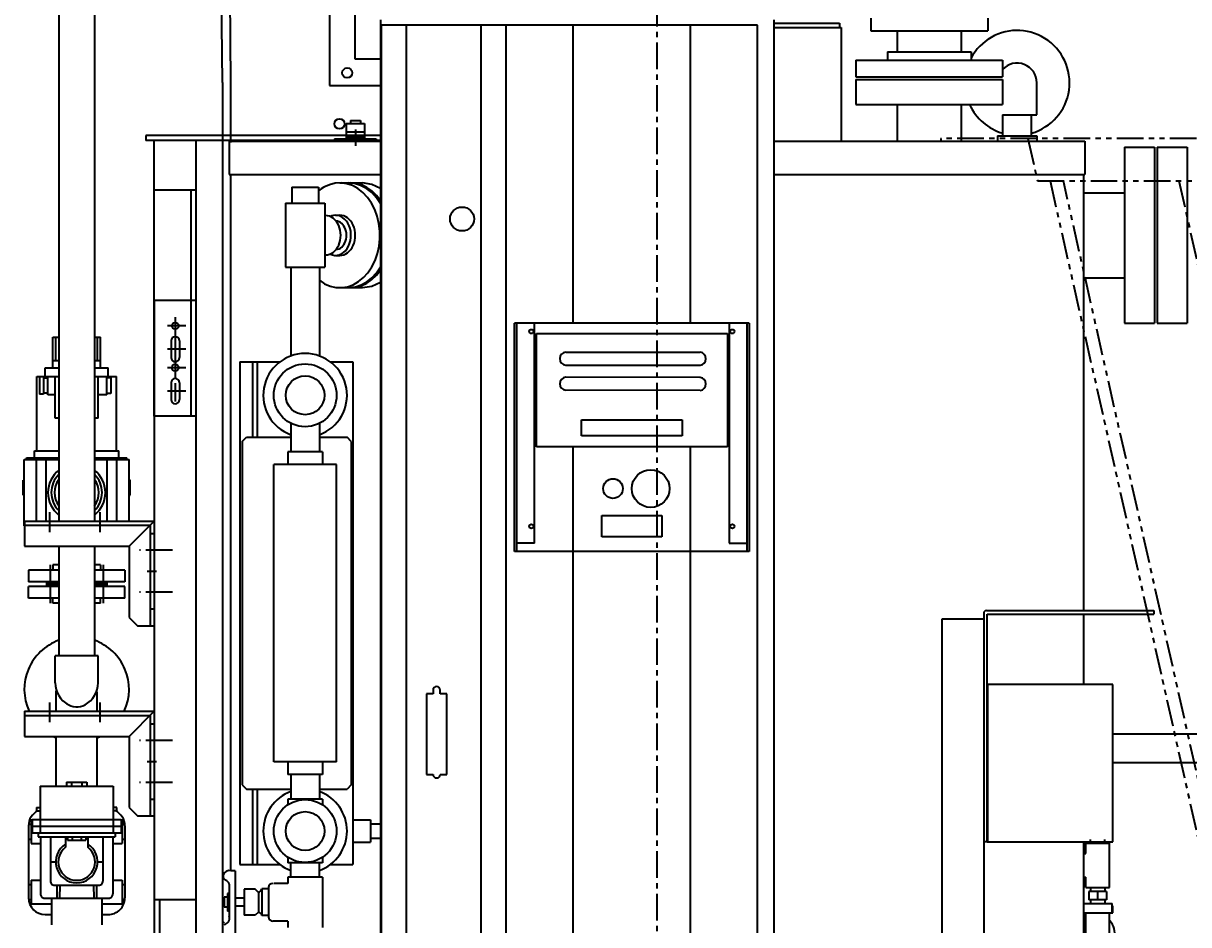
# Model space of a CAD drawing. Extents: x -1519 to 4918, y -4522 to 2416.
# Drawn here: x -756 to 635, y -3642 to -2566 of the extents above; entities that cross this region are included whole.
import ezdxf
from ezdxf.enums import TextEntityAlignment as Align

# ---------------------------------------------------------------- set-up
doc = ezdxf.new("R2010")
doc.units = 0
for name, pattern in [('CENTER', [50.8, 31.75, -6.35, 6.35, -6.35]), ('DASHED', [19.05, 12.7, -6.35]), ('PHANTOM', [63.5, 31.75, -6.35, 6.35, -6.35, 6.35, -6.35])]:
    doc.linetypes.add(name, pattern=pattern)
doc.layers.get('0').update_dxf_attribs({"linetype": 'CONTINUOUS'})
doc.layers.get('DEFPOINTS').update_dxf_attribs({"linetype": 'CONTINUOUS'})
doc.layers.add('LY_1', color=7, linetype='CONTINUOUS')
doc.styles.add('MX_NOTE_STANDARD', font='txt.shx', dxfattribs={"bigfont": 'extfont.shx'})
doc.dimstyles.new('MXDIMSTYLE', dxfattribs={"dimscale": 50, "dimtxt": 4, "dimasz": 2.5, "dimexe": 1.8, "dimexo": 1, "dimgap": 1, "dimtad": 1, "dimblk1": 'OPEN30', "dimblk2": 'OPEN30', "dimsah": 1, "dimcen": 2.5, "dimazin": 3, "dimtfac": 1, "dimtmove": 0, "dimatfit": 3})

# ---------------------------------------------------------------- blocks, each defined once
blk = doc.blocks.new('_OPEN30')
at = {"color": 0, "linetype": 'BYBLOCK'}
for p, q in [((-1, 0.267949), (0, 0)), ((0, 0), (-1, -0.267949)), ((0, 0), (-1, 0))]:
    blk.add_line(p, q, dxfattribs=at)
blk = doc.blocks.new('*D1')
at = {"color": 110, "linetype": 'CONTINUOUS'}
for p, q in [((442.500521, -1992.094249), (1851.428651, -1992.094249)), ((1799.999992, -4387.094152), (1799.999992, -1992.094249)), ((590.000259, -4387.094152), (1851.428651, -4387.094152))]:
    blk.add_line(p, q, dxfattribs=at)
at = {"layer": 'DEFPOINTS', "color": 0, "linetype": 'CONTINUOUS'}
for p in [(392.500521, -1992.094249), (1799.999992, -1992.094249), (540.000259, -4387.094152)]:
    blk.add_point(p, dxfattribs=at)
at = {"color": 110, "linetype": 'CONTINUOUS', "xscale": 138.5, "yscale": 138.5, "zscale": 138.5}
for p, rotation in [((1799.999992, -1992.094249), 90), ((1799.999992, -4387.094152), 270)]:
    blk.add_blockref('_OPEN30', p, dxfattribs=dict(at, rotation=rotation))
at = {"color": 110, "linetype": 'CONTINUOUS', "style": 'MX_NOTE_STANDARD'}
blk.add_text('2395', height=200, rotation=90, dxfattribs=at).set_placement((1649.999992, -3556.261063), align=Align.MIDDLE_LEFT)

msp = doc.modelspace()

# ---------------------------------------------------------------- linework, layer by layer
at = {"layer": 'LY_1', "color": 110, "linetype": 'CENTER'}
msp.add_line((0, -2182.584099), (0, -4521.638742), dxfattribs=at)
at = {"layer": 'LY_1', "color": 3, "linetype": 'CONTINUOUS'}
for p, q in [((-518.500275, -2636.758929), (-521.000048, -2410.09468)), ((-511.000346, -2410.094629), (-509.00031, -2636.75904)), ((-390.721347, -2470.267204), (-390.721347, -2640.267116)), ((-714.04174, -2490.094277), (-714.04174, -3160.094149)), ((-671.341758, -2490.094277), (-671.341758, -3160.094149)), ((-360.72126, -2502.067392), (-360.72126, -2608.467363)), ((140.000158, -2571.09423), (219.999912, -2571.09423)), ((140.000261, -2566.094578), (217.700194, -2566.094578)), ((217.700194, -2566.094578), (217.700194, -2571.09423)), ((219.999912, -2571.09423), (219.999912, -2706.694292)), ((255.099922, -2560.094387), (255.099922, -2575.094648)), ((394.900075, -2560.094387), (394.900075, -2575.094648)), ((255.099922, -2575.094648), (394.900075, -2575.094648)), ((286.849974, -2575.094648), (286.849974, -2600.094648)), ((363.150023, -2575.094648), (363.150023, -2600.094648)), ((274.999999, -2600.094648), (274.999999, -2610.094386)), ((274.999999, -2600.094648), (374.999998, -2600.094648)), ((374.999998, -2600.094648), (374.999998, -2610.094386)), ((-360.72126, -2608.467363), (-330.000086, -2608.467363)), ((237.499999, -2610.094386), (412.499998, -2610.094386)), ((237.499999, -2610.094386), (237.499999, -2630.094735)), ((412.499998, -2610.094386), (412.499998, -2630.094735)), ((-518.50019, -2636.758902), (-518.50019, -2708.461259)), ((-509.000068, -2636.758902), (-509.000068, -2708.461259)), ((-390.721347, -2640.267116), (-330.000086, -2640.267116)), ((237.499999, -2630.094735), (412.499998, -2630.094735)), ((-365.999929, -2682.094508), (-353.999981, -2682.094508)), ((-365.999929, -2682.094508), (-365.999929, -2685.494602)), ((-353.999981, -2682.094508), (-353.999981, -2685.494602)), ((-371.000016, -2685.494602), (-349.00033, -2685.494602)), ((-371.000016, -2685.494602), (-371.000016, -2703.794686)), ((-371.000016, -2695.494341), (-349.00033, -2695.494341)), ((-349.00033, -2685.494602), (-349.00033, -2703.794686)), ((-518.50019, -2705.819309), (-518.50019, -3742.810008)), ((-384.999737, -2703.794686), (-334.999737, -2703.794686)), ((-384.999737, -2703.794686), (-384.999737, -2706.694292)), ((-384.999737, -2706.094403), (-334.999737, -2706.094403)), ((-371.000016, -2701.494532), (-349.00033, -2701.494532)), ((-334.999737, -2703.794686), (-334.999737, -2706.694292)), ((597.00012, -2714.094368), (597.00012, -2924.094542)), ((633.000398, -2714.094368), (633.000398, -2924.094542)), ((-436.000277, -2761.694379), (-436.000277, -2780.894295)), ((-436.000277, -2761.694379), (-403.999981, -2761.694379)), ((-403.999981, -2761.694379), (-403.999981, -2780.894295)), ((-378.511264, -2756.594455), (-351.605223, -2756.594455)), ((-443.499754, -2780.894295), (-443.499754, -2857.294179)), ((-443.499754, -2780.894295), (-396.500068, -2780.894295)), ((-396.500068, -2780.894295), (-396.500068, -2857.294179)), ((-396.500068, -2795.594612), (-395.445468, -2795.594612)), ((-383.653476, -2795.09456), (-378.511264, -2795.09456)), ((-396.500068, -2842.594734), (-395.445468, -2842.594734)), ((-383.653476, -2843.09435), (-378.511264, -2843.09435)), ((-443.499754, -2857.294179), (-396.500068, -2857.294179)), ((-436.999946, -2857.294179), (-436.999946, -2963.0729)), ((-402.999876, -2857.294179), (-402.999876, -2963.0729)), ((-378.511264, -2881.594455), (-351.605223, -2881.594455)), ((-721.191749, -2977.394274), (-721.191749, -2940.694277)), ((-721.191749, -2940.694277), (-714.04174, -2940.694277)), ((-717.373481, -2968.394274), (-717.373481, -2940.694277)), ((-671.341758, -2940.694277), (-664.191749, -2940.694277)), ((-668.010047, -2968.394274), (-668.010047, -2940.694277)), ((-664.191749, -2977.394274), (-664.191749, -2940.694277)), ((-721.191749, -2968.394274), (-714.04174, -2968.394274)), ((-671.341758, -2968.394274), (-664.191749, -2968.394274)), ((-477.150179, -2970.094123), (-477.150179, -3060.094231)), ((-477.150179, -2970.094123), (-449.999998, -2970.094123)), ((-389.999824, -2970.094123), (-362.849643, -2970.094123)), ((-362.849643, -2970.094123), (-362.849643, -3570.094121)), ((-740.191749, -2987.494295), (-714.04174, -2987.494295)), ((-740.191749, -3076.494295), (-740.191749, -2987.694292)), ((-732.191749, -2988.094302), (-737.191749, -2988.094302)), ((-737.191749, -2988.094302), (-737.191749, -3008.894289)), ((-732.191749, -2988.094302), (-732.191749, -3008.894289)), ((-727.191749, -2989.494295), (-732.191749, -2989.494295)), ((-730.191749, -2987.494295), (-730.191749, -2977.394274)), ((-730.191749, -2977.394274), (-714.04174, -2977.394274)), ((-727.191749, -3009.494295), (-727.191749, -2987.494295)), ((-718.191749, -3037.494295), (-718.191749, -2987.494295)), ((-671.341758, -2977.394274), (-655.191749, -2977.394274)), ((-671.341758, -2987.494295), (-645.191749, -2987.494295)), ((-667.191749, -3037.494295), (-667.191749, -2987.494295)), ((-651.791785, -2989.094302), (-656.791785, -2989.094302)), ((-656.791724, -3009.494295), (-656.791724, -2987.494295)), ((-655.191749, -2987.494295), (-655.191749, -2977.394274)), ((-651.791785, -2989.094302), (-651.791785, -3007.894289)), ((-645.191749, -3076.494295), (-645.191749, -2987.694292)), ((-732.191749, -3008.894289), (-737.191749, -3008.894289)), ((-727.191749, -3007.494295), (-732.191749, -3007.494295)), ((-718.191749, -3009.494295), (-727.191749, -3009.494295)), ((-656.791724, -3009.494295), (-667.191749, -3009.494295)), ((-651.791785, -3007.894289), (-656.791785, -3007.894289)), ((-714.04174, -3037.494295), (-718.191749, -3037.494295)), ((-667.191749, -3037.494295), (-671.341758, -3037.494295)), ((-755.391761, -3165.694277), (-755.391761, -3086.694277)), ((-755.391761, -3086.694277), (-714.04174, -3086.694277)), ((-752.491736, -3084.694277), (-714.04174, -3084.694277)), ((-752.491736, -3086.694277), (-752.491736, -3084.694277)), ((-743.041755, -3076.494295), (-714.04174, -3076.494295)), ((-743.041755, -3085.194277), (-743.041755, -3076.494295)), ((-740.505836, -3160.094149), (-740.505836, -3086.694277)), ((-729.191749, -3160.094149), (-729.191749, -3086.694277)), ((-671.341758, -3076.494295), (-642.341773, -3076.494295)), ((-671.341758, -3084.694277), (-632.891761, -3084.694277)), ((-671.341758, -3086.694277), (-629.991736, -3086.694277)), ((-656.191749, -3160.094149), (-656.191749, -3086.694277)), ((-644.877662, -3160.094149), (-644.877662, -3086.694277)), ((-642.341773, -3084.694277), (-642.341773, -3076.494295)), ((-632.891761, -3086.694277), (-632.891761, -3084.694277)), ((-629.991736, -3160.094149), (-629.991736, -3086.694277)), ((-756.391761, -3111.194277), (-755.391761, -3111.194277)), ((-756.391761, -3129.194277), (-756.391761, -3111.194277)), ((-629.991736, -3111.194277), (-628.991736, -3111.194277)), ((-628.991736, -3129.194277), (-628.991736, -3111.105318)), ((-756.391761, -3129.194277), (-755.391761, -3129.194277)), ((-629.991736, -3129.194277), (-628.991736, -3129.194277)), ((-755.391761, -3165.694277), (-755.122018, -3165.694277)), ((-714.04174, -3190.094149), (-714.04174, -3321.194277)), ((-671.341758, -3190.094149), (-671.341758, -3321.194277)), ((-724.511542, -3212.594277), (-724.511542, -3258.094277)), ((-721.191749, -3212.594277), (-721.191749, -3218.594277)), ((-714.04174, -3212.594277), (-721.191749, -3212.594277)), ((-714.04174, -3212.594277), (-718.191749, -3212.594277)), ((-664.191749, -3212.594277), (-671.341758, -3212.594277)), ((-667.191749, -3212.594277), (-671.341758, -3212.594277)), ((-664.191749, -3212.594277), (-664.191749, -3218.594277)), ((-660.871955, -3212.594277), (-660.871955, -3258.094277)), ((-750.191749, -3218.594277), (-750.191749, -3232.594277)), ((-714.04174, -3218.594277), (-750.191749, -3218.594277)), ((-635.191749, -3218.594277), (-671.341758, -3218.594277)), ((-635.191749, -3218.594277), (-635.191749, -3232.594277)), ((-714.04174, -3232.594277), (-750.191749, -3232.594277)), ((-750.191749, -3252.094277), (-750.191749, -3238.094277)), ((-714.04174, -3238.094277), (-750.191749, -3238.094277)), ((-728.691749, -3232.594277), (-728.691749, -3238.094277)), ((-714.04174, -3234.594277), (-728.691749, -3234.594277)), ((-714.04174, -3236.094277), (-728.691749, -3236.094277)), ((-635.191749, -3232.594277), (-671.341758, -3232.594277)), ((-656.691749, -3234.594277), (-671.341758, -3234.594277)), ((-656.691749, -3236.094277), (-671.341758, -3236.094277)), ((-635.191749, -3238.094277), (-671.341758, -3238.094277)), ((-656.691749, -3232.594277), (-656.691749, -3238.094277)), ((-635.191749, -3252.094277), (-635.191749, -3238.094277)), ((-714.04174, -3252.094277), (-750.191749, -3252.094277)), ((-721.191749, -3258.094277), (-721.191749, -3252.094277)), ((-635.191749, -3252.094277), (-671.341758, -3252.094277)), ((-664.191749, -3258.094277), (-664.191749, -3252.094277)), ((-714.04174, -3258.094277), (-721.191749, -3258.094277)), ((-664.191749, -3258.094277), (-671.341758, -3258.094277)), ((-718.191749, -3353.112663), (-718.191749, -3321.194277)), ((-667.191749, -3321.194277), (-718.191749, -3321.194277)), ((-667.191749, -3353.112663), (-667.191749, -3321.194277)), ((-716.991736, -3387.094149), (-716.991736, -3362.978584)), ((-668.391761, -3387.094149), (-668.391761, -3364.104031)), ((-716.991736, -3476.394216), (-716.991736, -3417.094149)), ((-668.391761, -3476.394216), (-668.391761, -3417.094149)), ((-736.191718, -3476.394277), (-736.191718, -3516.394277)), ((-736.191688, -3476.394216), (-649.191703, -3476.394216)), ((-704.691723, -3471.894216), (-680.691723, -3471.894216)), ((-704.691718, -3471.894277), (-704.691718, -3476.394277)), ((-698.691718, -3471.894277), (-698.691718, -3476.394277)), ((-686.691718, -3471.894277), (-686.691718, -3476.394277)), ((-680.691718, -3471.894277), (-680.691718, -3476.394277)), ((-649.191718, -3476.394277), (-649.191718, -3516.394292)), ((-477.150179, -3480.094231), (-477.150179, -3570.094121)), ((-740.491736, -3501.894277), (-740.491736, -3505.894277)), ((-740.491706, -3501.894216), (-736.191718, -3501.894216)), ((-644.891746, -3501.894216), (-649.191733, -3501.894216)), ((-644.89173, -3505.894277), (-644.89173, -3501.894277)), ((-747.191718, -3516.894277), (-747.191718, -3544.894277)), ((-747.191688, -3516.894277), (-745.691688, -3516.894277)), ((-745.691718, -3516.394216), (-639.691733, -3516.394216)), ((-745.691718, -3516.394262), (-745.691718, -3532.394262)), ((-740.491706, -3505.894216), (-736.191718, -3505.894216)), ((-736.191718, -3516.394277), (-736.191718, -3532.394277)), ((-644.891746, -3505.894216), (-649.191733, -3505.894216)), ((-649.191718, -3516.394292), (-649.191718, -3532.394292)), ((-639.691718, -3516.394308), (-639.691718, -3532.394308)), ((-639.691703, -3516.894277), (-638.191733, -3516.894277)), ((-638.191749, -3516.894292), (-638.191749, -3544.894292)), ((-362.849643, -3516.594191), (-341.850497, -3516.594191)), ((-341.850497, -3516.594191), (-341.850497, -3543.5944)), ((-750.191718, -3523.894277), (-750.191718, -3609.894277)), ((-750.191688, -3521.894277), (-747.191688, -3521.894277)), ((-745.691733, -3532.394216), (-639.691733, -3532.394216)), ((-745.691718, -3524.394216), (-639.691733, -3524.394216)), ((-738.691718, -3532.394277), (-738.691718, -3536.894277)), ((-646.691718, -3532.394292), (-646.691718, -3536.894292)), ((-638.191733, -3521.894277), (-635.191733, -3521.894277)), ((-635.191749, -3523.894292), (-635.191749, -3609.894292)), ((-341.850497, -3521.444742), (-330.000086, -3521.444742)), ((-750.191703, -3539.894277), (-747.191703, -3539.894277)), ((-747.191703, -3544.894277), (-735.941703, -3544.894277)), ((-738.691733, -3536.894216), (-646.691733, -3536.894216)), ((-735.941718, -3536.894277), (-735.941718, -3605.144262)), ((-724.091712, -3536.894277), (-724.091712, -3589.894277)), ((-705.991736, -3536.894277), (-705.991736, -3549.369711)), ((-703.441733, -3540.894216), (-681.941733, -3540.894216)), ((-703.441718, -3536.894277), (-703.441718, -3540.894277)), ((-698.066718, -3536.894277), (-698.066718, -3540.894277)), ((-687.316718, -3536.894277), (-687.316718, -3540.894277)), ((-681.941718, -3536.894277), (-681.941718, -3540.894277)), ((-679.39173, -3536.894277), (-679.39173, -3549.369711)), ((-661.291724, -3536.894292), (-661.291724, -3589.894292)), ((-649.441718, -3536.894292), (-649.441718, -3605.144292)), ((-649.441703, -3544.894277), (-638.191733, -3544.894277)), ((-638.191733, -3539.894277), (-635.191733, -3539.894277)), ((-362.849643, -3543.5944), (-341.850497, -3543.5944)), ((-341.850497, -3538.744285), (-330.000086, -3538.744285)), ((511.999946, -3544.594068), (540.000259, -3544.594068)), ((511.999946, -3557.094068), (511.999946, -3544.594068)), ((517.350113, -3544.594068), (517.350113, -3540.09447)), ((534.650092, -3544.594068), (534.650092, -3540.09447)), ((540.000259, -3597.594382), (540.000259, -3544.594068)), ((509.000068, -3557.094068), (511.999946, -3557.094068)), ((-724.091727, -3566.894231), (-717.691733, -3566.894231)), ((-667.691749, -3566.894231), (-661.291755, -3566.894231)), ((-477.150179, -3570.094121), (-449.999998, -3570.094121)), ((-389.999824, -3570.094121), (-362.849643, -3570.094121)), ((-747.191718, -3588.894277), (-747.191718, -3616.894277)), ((-747.191703, -3588.894277), (-735.941703, -3588.894277)), ((-649.441718, -3588.894277), (-638.191749, -3588.894277)), ((-638.191749, -3588.894292), (-638.191749, -3616.894292)), ((509.000068, -3585.094382), (511.999946, -3585.094382)), ((511.999946, -3597.594382), (511.999946, -3585.094382)), ((-750.191703, -3593.894277), (-747.191703, -3593.894277)), ((-719.091727, -3594.894231), (-666.291755, -3594.894231)), ((-716.402006, -3594.894247), (-716.191669, -3610.144261)), ((-712.92189, -3594.894215), (-713.191811, -3610.144207)), ((-672.461523, -3594.894269), (-672.191619, -3610.144261)), ((-668.981319, -3594.894304), (-669.191672, -3610.144318)), ((-638.191749, -3593.894277), (-635.191749, -3593.894277)), ((511.999946, -3597.594382), (540.000259, -3597.594382)), ((536.500329, -3602.094417), (515.499876, -3602.094417)), ((515.499876, -3602.094417), (515.499876, -3612.094155)), ((517.350113, -3597.594382), (517.350113, -3602.094417)), ((525.999666, -3602.094417), (525.999666, -3612.094155)), ((534.650092, -3597.594382), (534.650092, -3602.094417)), ((536.500329, -3602.094417), (536.500329, -3612.094155)), ((-750.191703, -3611.894277), (-747.191703, -3611.894277)), ((-730.941733, -3610.144216), (-654.441749, -3610.144216)), ((-722.691718, -3610.144216), (-722.691718, -3641.894273)), ((-662.691779, -3610.144231), (-662.691779, -3641.894282)), ((-638.191749, -3611.894277), (-635.191749, -3611.894277)), ((509.000068, -3616.59419), (543.300081, -3616.59419)), ((536.500329, -3612.094155), (515.499876, -3612.094155)), ((517.350113, -3612.094155), (517.350113, -3616.59419)), ((534.650092, -3612.094155), (534.650092, -3616.59419)), ((543.300081, -3627.838174), (543.300081, -3616.59419)), ((-747.191703, -3616.894277), (-722.691703, -3616.894277)), ((-730.191718, -3629.894277), (-722.691703, -3629.894277)), ((-662.691779, -3616.894277), (-638.191749, -3616.894277)), ((-662.691779, -3629.894277), (-655.191749, -3629.894277)), ((509.000068, -3627.838174), (544.2749, -3627.838174)), ((511.849973, -3675.350991), (511.849973, -3627.838174)), ((540.150231, -3675.350991), (540.150231, -3627.838174)), ((543.300081, -3619.569218), (544.2749, -3619.569218)), ((544.2749, -3627.838174), (544.2749, -3619.569218))]:
    msp.add_line(p, q, dxfattribs=at)
at = {"layer": 'LY_1', "color": 151, "linetype": 'CONTINUOUS'}
for p, q in [((-330.000086, -2562.094149), (-330.000086, -4262.094149)), ((139.999914, -4237.094149), (139.999914, -2562.094149)), ((-503.335569, -3577.517739), (-508.727589, -3577.517739)), ((-503.336005, -3577.517739), (-503.336005, -3652.670327)), ((-399.250138, -3585.094382), (-440.75012, -3585.094382)), ((-510.586546, -3593.723881), (-510.586546, -3633.579838)), ((-479.585482, -3599.594155), (-492.836214, -3599.594155)), ((-492.836214, -3599.595463), (-492.836214, -3630.595219)), ((-475.83006, -3603.340047), (-479.580217, -3599.589896)), ((-471.657451, -3599.343911), (-471.657451, -3630.794455)), ((-463.657486, -3599.294647), (-471.639141, -3599.294647)), ((-463.658358, -3597.595254), (-463.658358, -3632.594992)), ((-440.75012, -3592.594731), (-457.499911, -3592.594731)), ((-516.586302, -3609.095585), (-516.586302, -3621.095097)), ((-512.585883, -3609.094277), (-516.585866, -3609.094277)), ((-512.586319, -3604.595114), (-512.586319, -3625.595568)), ((-510.58611, -3604.594243), (-512.585883, -3604.594243)), ((-492.836214, -3610.34419), (-503.335569, -3610.34419)), ((-475.836164, -3603.345037), (-475.836451, -3626.845315)), ((-512.585883, -3621.094661), (-516.585866, -3621.094661)), ((-510.58611, -3625.593824), (-512.585883, -3625.593824)), ((-492.836214, -3619.844312), (-503.335569, -3619.844312)), ((-479.585482, -3630.593911), (-492.836214, -3630.593911)), ((-475.833739, -3626.844096), (-479.582349, -3630.592712)), ((-463.657486, -3630.794455), (-471.668786, -3630.794455)), ((-440.75012, -3637.594644), (-458.657399, -3637.594644))]:
    msp.add_line(p, q, dxfattribs=at)
at = {"layer": 'LY_1', "color": 251, "linetype": 'CONTINUOUS'}
for p, q in [((-329.000494, -4251.494149), (-329.000494, -2568.494149)), ((119.999506, -2568.494149), (-329.000494, -2568.494149)), ((-299.000494, -4251.494149), (-299.000494, -2568.494149)), ((-210.000494, -4251.494149), (-210.000494, -2568.494149)), ((-180.000494, -4258.494149), (-180.000494, -2568.494149)), ((-100.000494, -2923.894149), (-100.000494, -2568.494149)), ((39.999506, -2923.894149), (39.999506, -2568.494149)), ((119.999506, -4262.094149), (119.999506, -2568.494149)), ((109.999506, -2923.894149), (-170.000494, -2923.894149)), ((-170.000494, -3196.494149), (-170.000494, -2923.894149)), ((-167.317213, -3196.494149), (-167.317213, -2923.894149)), ((-146.000494, -3186.494149), (-146.000494, -2923.894149)), ((85.999506, -2923.894149), (85.999506, -3186.494149)), ((107.316224, -2923.894149), (107.316224, -3196.494149)), ((109.999506, -2923.894149), (109.999506, -3196.494149)), ((-100.000494, -4258.494149), (-100.000494, -3071.394154)), ((39.999506, -4258.494149), (39.999506, -3071.394154)), ((109.999506, -3196.494149), (-170.000494, -3196.494149)), ((-146.000494, -3186.494149), (-167.317213, -3186.494149)), ((85.999506, -3186.494149), (107.316224, -3186.494149)), ((-267.300494, -3361.994149), (-267.300494, -3366.494149)), ((-258.700494, -3366.494149), (-258.700494, -3361.994149)), ((-267.300494, -3366.494149), (-275.000494, -3366.494149)), ((-275.000494, -3366.494149), (-275.000494, -3462.494149)), ((-251.000494, -3366.494149), (-258.700494, -3366.494149)), ((-251.000494, -3462.494149), (-251.000494, -3366.494149)), ((-275.000494, -3462.494149), (-267.300494, -3462.494149)), ((-258.700494, -3462.494149), (-251.000494, -3462.494149))]:
    msp.add_line(p, q, dxfattribs=at)
at = {"layer": 'LY_1', "color": 130, "linetype": 'CONTINUOUS'}
for p, q in [((237.499999, -2633.094613), (412.499998, -2633.094613)), ((237.499999, -2633.094613), (237.499999, -2663.0947)), ((412.499998, -2633.094613), (412.499998, -2663.0947)), ((237.499999, -2663.0947), (412.499998, -2663.0947)), ((286.849974, -2663.0947), (286.849974, -2706.694292)), ((363.150023, -2663.0947), (363.150023, -2706.694292)), ((558.000399, -2714.094368), (558.000399, -2924.094542)), ((558.000399, -2714.094368), (594.000242, -2714.094368)), ((594.000242, -2714.094368), (594.000242, -2924.094542)), ((597.00012, -2714.094368), (633.000398, -2714.094368)), ((509.000068, -2768.294459), (558.000399, -2768.294459)), ((509.000068, -2869.894451), (558.000399, -2869.894451)), ((558.000399, -2924.094542), (594.000242, -2924.094542)), ((597.00012, -2924.094542), (633.000398, -2924.094542))]:
    msp.add_line(p, q, dxfattribs=at)
at = {"layer": 'LY_1', "color": 254, "linetype": 'CONTINUOUS'}
for p, q in [((453.499928, -2675.29432), (453.499928, -2637.094595)), ((412.499998, -2675.29432), (453.499928, -2675.29432)), ((413.000051, -2700.29432), (413.000051, -2675.29432)), ((447.00012, -2700.29432), (447.00012, -2675.29432)), ((-510.600497, -2706.694292), (-330.000086, -2706.694292)), ((-510.600497, -2706.694292), (-510.600497, -2746.694553)), ((140.000158, -2706.694292), (510.600497, -2706.694292)), ((406.499806, -2700.29432), (406.499806, -2706.694292)), ((406.499806, -2700.29432), (453.499928, -2700.29432)), ((453.499928, -2700.29432), (453.499928, -2706.694292)), ((510.600497, -2706.694292), (510.600497, -2746.694553)), ((-510.600497, -2746.694553), (-330.000086, -2746.694553)), ((-509.000068, -2746.694553), (-509.000068, -3577.438394)), ((140.000158, -2746.694553), (510.600497, -2746.694553)), ((509.000068, -2746.694553), (509.000068, -3267.094167)), ((-436.999946, -3043.519416), (-436.999946, -3077.594471)), ((-402.999876, -3043.519416), (-402.999876, -3077.594471)), ((-440.75012, -3077.594471), (-440.75012, -3092.594733)), ((-399.250138, -3077.594471), (-440.75012, -3077.594471)), ((-399.250138, -3077.594471), (-399.250138, -3092.594733)), ((-457.499911, -3447.594383), (-457.499911, -3092.594733)), ((-382.499911, -3092.594733), (-457.499911, -3092.594733)), ((-382.499911, -3447.594383), (-382.499911, -3092.594733)), ((509.000068, -3271.094167), (509.000068, -3355.09422)), ((676.999918, -3414.494146), (544.000191, -3414.494146)), ((-382.499911, -3447.594383), (-457.499911, -3447.594383)), ((-440.75012, -3447.594383), (-440.75012, -3462.594644)), ((-399.250138, -3447.594383), (-399.250138, -3462.594644)), ((544.000191, -3448.494215), (676.999918, -3448.494215)), ((-399.250138, -3462.594644), (-440.75012, -3462.594644)), ((-436.999946, -3462.594644), (-436.999946, -3492.094243)), ((-402.999876, -3462.594644), (-402.999876, -3492.094243)), ((-440.75012, -3492.094243), (-440.75012, -3498.858246)), ((-399.250138, -3492.094243), (-440.75012, -3492.094243)), ((-399.250138, -3492.094243), (-399.250138, -3498.858246)), ((509.000068, -3543.093618), (509.000068, -3801.598287)), ((-440.75012, -3561.330344), (-440.75012, -3568.094347)), ((-399.250138, -3568.094347), (-440.75012, -3568.094347)), ((-436.999946, -3585.094382), (-436.999946, -3568.094347)), ((-402.999876, -3585.094382), (-402.999876, -3568.094347)), ((-399.250138, -3561.329908), (-399.250138, -3568.094347)), ((-440.75012, -3585.094382), (-440.75012, -3592.594731)), ((-436.999946, -3585.094382), (-436.999946, -3577.115779)), ((-402.999876, -3585.094382), (-402.999876, -3577.115779)), ((-399.250138, -3585.094382), (-399.250138, -3645.09412)), ((-440.75012, -3637.594644), (-440.75012, -3645.09412))]:
    msp.add_line(p, q, dxfattribs=at)
at = {"layer": 'LY_1', "color": 82, "linetype": 'CENTER'}
msp.add_line((-360.000155, -2692.644095), (-360.000155, -2712.32667), dxfattribs=at)
at = {"layer": 'LY_1', "color": 72, "linetype": 'CONTINUOUS'}
for p, q in [((-330.000155, -2700.094149), (-610.000155, -2700.094149)), ((-610.000155, -2700.094149), (-610.000155, -2706.094149)), ((-330.000155, -2706.094149), (-610.000155, -2706.094149)), ((-600.000155, -3035.094149), (-600.000155, -2706.094149)), ((-550.000155, -3035.094149), (-550.000155, -2706.094149)), ((-330.000155, -2700.094149), (-330.000155, -2706.094149)), ((-550.000155, -2765.094149), (-600.000155, -2765.094149)), ((-556.000155, -3035.094149), (-556.000155, -2765.094149)), ((-580.000155, -2945.094149), (-580.000155, -2965.094149)), ((-570.000155, -2945.094149), (-570.000155, -2965.094149)), ((-580.000155, -2995.094149), (-580.000155, -3015.094149)), ((-570.000155, -2995.094149), (-570.000155, -3015.094149)), ((-550.000155, -3035.094149), (-600.000155, -3035.094149))]:
    msp.add_line(p, q, dxfattribs=at)
at = {"layer": 'LY_1', "color": 170, "linetype": 'PHANTOM'}
for p, q in [((644.104962, -2703.494029), (338.887533, -2703.494029)), ((338.887533, -2703.494029), (338.887533, -2706.694029)), ((442.735642, -2703.494029), (454.24914, -2754.162099)), ((454.24914, -2754.162099), (654.569501, -2754.162099)), ((469.310491, -2754.162099), (836.612445, -4387.080651)), ((852.510023, -4387.080651), (485.208069, -2754.162099)), ((622.987078, -2754.162099), (990.289031, -4387.080651))]:
    msp.add_line(p, q, dxfattribs=at)
at = {"layer": 'LY_1', "color": 106, "linetype": 'CONTINUOUS'}
for p, q in [((-600.000155, -2897.094149), (-600.000155, -4262.094149)), ((-550.000155, -2897.094149), (-600.000155, -2897.094149)), ((-550.000155, -4262.094149), (-550.000155, -2897.094149)), ((-550.000155, -3612.094149), (-600.000155, -3612.094149)), ((-594.000155, -3612.094149), (-594.000155, -4262.094149))]:
    msp.add_line(p, q, dxfattribs=at)
at = {"layer": 'LY_1', "color": 116, "linetype": 'CENTER'}
for p, q in [((-575.000155, -2916.836092), (-575.000155, -2989.595684)), ((-562.248804, -2927.094149), (-584.446646, -2927.094149)), ((-575.000155, -2944.836092), (-575.000155, -3017.595684)), ((-562.248804, -2955.094149), (-584.446646, -2955.094149)), ((-562.248804, -2977.094149), (-584.446646, -2977.094149)), ((-562.248804, -3005.094149), (-584.446646, -3005.094149)), ((-578.203249, -3195.094149), (-617.727129, -3195.094149)), ((-578.203249, -3245.094149), (-617.727129, -3245.094149)), ((-578.203249, -3422.094149), (-617.727129, -3422.094149)), ((-578.203249, -3472.094149), (-617.727129, -3472.094149))]:
    msp.add_line(p, q, dxfattribs=at)
at = {"layer": 'LY_1', "color": 40, "linetype": 'CONTINUOUS'}
for p, q in [((-144.000494, -2936.394146), (83.999506, -2936.394146)), ((-144.000494, -3071.394154), (-144.000494, -2936.394146)), ((83.999506, -2936.394146), (83.999506, -3071.394154)), ((-108.986316, -2958.594146), (51.447116, -2958.730395)), ((-108.986316, -2974.059975), (51.447116, -2974.196224)), ((51.447116, -2988.73083), (-108.986316, -2988.594581)), ((51.447116, -3004.195802), (-108.986316, -3004.060409)), ((-89.975368, -3039.419273), (29.97438, -3039.419273)), ((-89.975368, -3058.36902), (-89.975368, -3039.419273)), ((29.97438, -3039.419273), (29.97438, -3058.36902)), ((29.97438, -3058.36902), (-89.975368, -3058.36902)), ((83.999506, -3071.394154), (-144.000494, -3071.394154)), ((-66.000494, -3153.394154), (5.999506, -3153.394154)), ((-66.000494, -3178.994152), (-66.000494, -3153.394154)), ((5.999506, -3153.394154), (5.999506, -3178.994152)), ((5.999506, -3178.994152), (-66.000494, -3178.994152))]:
    msp.add_line(p, q, dxfattribs=at)
at = {"layer": 'LY_1', "color": 5, "linetype": 'CONTINUOUS'}
for p, q in [((-497.949911, -2970.094231), (-477.150181, -2970.094231)), ((-497.949911, -2970.094231), (-497.949911, -3570.094231)), ((-482.949911, -2970.094231), (-482.949911, -3060.094231)), ((-494.949911, -3065.094231), (-489.949911, -3060.094231)), ((-489.949911, -3060.094231), (-436.999946, -3060.094231)), ((-402.999876, -3060.094231), (-369.949911, -3060.094231)), ((-364.949911, -3065.094231), (-369.949911, -3060.094231)), ((-494.949911, -3065.094231), (-494.949911, -3475.094231)), ((-364.949911, -3065.094231), (-364.949911, -3475.094231)), ((-494.949911, -3475.094231), (-489.949911, -3480.094231)), ((-364.949911, -3475.094231), (-369.949911, -3480.094231)), ((-489.949911, -3480.094231), (-436.999946, -3480.094231)), ((-482.949911, -3480.094231), (-482.949911, -3570.094231)), ((-402.999876, -3480.094231), (-369.949911, -3480.094231)), ((-497.949911, -3570.094231), (-477.150181, -3570.094231))]:
    msp.add_line(p, q, dxfattribs=at)
at = {"layer": 'LY_1', "color": 22, "linetype": 'CENTER'}
for p, q in [((-725.122018, -3149.691478), (-725.122018, -3173.220334)), ((-665.122018, -3149.691478), (-665.122018, -3173.220334)), ((-608.406115, -3220.094149), (-597.515362, -3220.094149)), ((-725.122018, -3376.691478), (-725.122018, -3400.220334)), ((-665.122018, -3376.691478), (-665.122018, -3400.220334)), ((-608.406115, -3447.094149), (-597.515362, -3447.094149))]:
    msp.add_line(p, q, dxfattribs=at)
at = {"layer": 'LY_1', "color": 12, "linetype": 'CONTINUOUS'}
for p, q in [((-755.122018, -3160.094149), (-755.122018, -3190.094149)), ((-755.122018, -3160.094149), (-600.122018, -3160.094149)), ((-755.122018, -3165.094149), (-605.122018, -3165.094149)), ((-630.122018, -3190.094149), (-600.122018, -3160.094149)), ((-605.122018, -3165.094149), (-605.122018, -3285.094149)), ((-600.122018, -3160.094149), (-600.122018, -3285.094149)), ((-755.122018, -3190.094149), (-630.122018, -3190.094149)), ((-630.122018, -3190.094149), (-630.122018, -3275.094149)), ((-630.122018, -3275.094149), (-620.122018, -3285.094149)), ((-620.122018, -3285.094149), (-600.122018, -3285.094149)), ((-755.122018, -3387.094149), (-755.122018, -3417.094149)), ((-755.122018, -3387.094149), (-600.122018, -3387.094149)), ((-755.122018, -3392.094149), (-605.122018, -3392.094149)), ((-630.122018, -3417.094149), (-600.122018, -3387.094149)), ((-605.122018, -3392.094149), (-605.122018, -3512.094149)), ((-600.122018, -3387.094149), (-600.122018, -3512.094149)), ((-755.122018, -3417.094149), (-630.122018, -3417.094149)), ((-630.122018, -3417.094149), (-630.122018, -3502.094149)), ((-630.122018, -3502.094149), (-620.122018, -3512.094149)), ((-620.122018, -3512.094149), (-600.122018, -3512.094149))]:
    msp.add_line(p, q, dxfattribs=at)
at = {"layer": 'LY_1', "color": 22, "linetype": 'DASHED'}
for p, q in [((-605.122018, -3175.094149), (-600.122018, -3175.094149)), ((-605.122018, -3265.094149), (-600.122018, -3265.094149)), ((-605.122018, -3402.094149), (-600.122018, -3402.094149)), ((-605.122018, -3492.094149), (-600.122018, -3492.094149))]:
    msp.add_line(p, q, dxfattribs=at)
at = {"layer": 'LY_1', "color": 10, "linetype": 'CONTINUOUS'}
for p, q in [((393.200285, -3267.09417), (593.200285, -3267.09417)), ((593.200191, -3267.094167), (593.200191, -3271.094167)), ((593.200285, -3267.09417), (593.200285, -3271.09417)), ((340.000285, -3277.09417), (340.000285, -3952.09417)), ((390.000285, -3277.09417), (340.000285, -3277.09417)), ((390.000285, -3270.29417), (390.000285, -4002.09417)), ((394.000285, -3271.09417), (593.200285, -3271.09417)), ((394.000285, -3532.29417), (394.000285, -3271.09417)), ((394.000285, -3543.093621), (394.000285, -3313.093621)), ((544.000285, -3355.094223), (394.000285, -3355.094223)), ((394.800285, -3543.093621), (394.800285, -3355.094223)), ((544.000285, -3543.093621), (544.000285, -3355.094223)), ((394.000285, -3543.09417), (390.000285, -3543.09417)), ((394.000285, -3543.093621), (544.000285, -3543.093621))]:
    msp.add_line(p, q, dxfattribs=at)
at = {"layer": 'LY_1', "color": 3, "linetype": 'CONTINUOUS'}
for points in [[(-402.985906, -2872.772761), (-396.741259, -2876.857884), (-390.10898, -2879.714759), (-383.230095, -2881.282639), (-376.250871, -2881.528186), (-369.31971, -2880.446178), (-362.583993, -2878.059623), (-356.186945, -2874.419267), (-350.264588, -2869.602516), (-344.942852, -2863.711791), (-340.334895, -2856.872349), (-336.538698, -2849.22962), (-333.634981, -2840.946114), (-331.685488, -2832.197968), (-330.73167, -2823.171196), (-330.79381, -2814.057738), (-331.870586, -2805.051378), (-333.939103, -2796.343622), (-336.955376, -2788.119627), (-340.855269, -2780.554262), (-345.555857, -2773.808394), (-350.95719, -2768.025462), (-356.944417, -2763.328431), (-363.390228, -2759.817177), (-370.157565, -2757.56636), (-377.102529, -2756.623841), (-384.077449, -2757.00966), (-390.934012, -2758.715615), (-397.526425, -2761.70543), (-400.835582, -2763.769644), (-404.01362, -2766.158803)], [(-329.999966, -2781.463723), (-334.878047, -2774.249636), (-340.546622, -2768.098542), (-346.871325, -2763.156247), (-353.702234, -2759.539901), (-360.877432, -2757.335227), (-368.22684, -2756.594483), (-368.22684, -2756.594483)], [(-330.020691, -2777.540648), (-334.832124, -2771.417182), (-340.251769, -2766.231745), (-346.172997, -2762.086357), (-352.47931, -2759.062578), (-359.046634, -2757.219899), (-365.745761, -2756.594573)], [(-395.445479, -2842.594889), (-393.095741, -2842.393845), (-390.786207, -2841.79415), (-388.556395, -2840.806064), (-386.444457, -2839.446494), (-384.486528, -2837.738702), (-382.71611, -2835.711909), (-381.163495, -2833.400795), (-379.855248, -2830.844903), (-378.813754, -2828.087965), (-378.056834, -2825.177152), (-377.597438, -2822.162271), (-377.443426, -2819.094906), (-377.597435, -2816.027541), (-378.056828, -2813.012658), (-378.813746, -2810.101845), (-379.855237, -2807.344905), (-381.163481, -2804.789011), (-382.716094, -2802.477894), (-384.48651, -2800.451098), (-386.444437, -2798.743303), (-388.556374, -2797.38373), (-390.786186, -2796.39564), (-393.095719, -2795.795941), (-395.445456, -2795.594893), (-395.445456, -2795.594893)], [(-390.135748, -2841.537202), (-387.469001, -2842.562467), (-384.715105, -2843.0517), (-381.936959, -2842.993727), (-379.198021, -2842.389871), (-376.560849, -2841.253926), (-374.08568, -2839.611836), (-371.829049, -2837.50111), (-369.842499, -2834.969958), (-368.171405, -2832.076195), (-366.853937, -2828.885915), (-365.920186, -2825.47199), (-365.391481, -2821.912395), (-365.279897, -2818.288435), (-365.587984, -2814.682887), (-366.308704, -2811.178102), (-367.425595, -2807.854135), (-368.913147, -2804.786907), (-370.737382, -2802.046478), (-372.856633, -2799.695441), (-375.222495, -2797.787496), (-377.780928, -2796.366223), (-380.473496, -2795.464085), (-383.238698, -2795.101687), (-386.013374, -2795.287307), (-388.10893, -2795.799039), (-390.144537, -2796.624222)], [(-378.511269, -2843.094349), (-376.111526, -2842.894912), (-373.752844, -2842.288243), (-371.475579, -2841.284722), (-369.318697, -2839.901518), (-367.319103, -2838.162301), (-365.511009, -2836.096827), (-363.925353, -2833.740438), (-362.589266, -2831.133452), (-361.525609, -2828.320475), (-360.752582, -2825.349639), (-360.28341, -2822.271775), (-360.126122, -2819.139546), (-360.283408, -2816.006545), (-360.752579, -2812.92638), (-361.525605, -2809.951752), (-362.589261, -2807.133558), (-363.925347, -2804.520018), (-365.511001, -2802.155851), (-367.319094, -2800.081509), (-369.318688, -2798.332483), (-371.475569, -2796.9387), (-373.752834, -2795.924008), (-376.111516, -2795.305769), (-378.511258, -2795.094561), (-378.511258, -2795.094561)], [(-382.998257, -2836.072922), (-381.212417, -2835.793127), (-379.473142, -2835.194786), (-377.813613, -2834.289312), (-376.265485, -2833.093979), (-374.858292, -2831.631589), (-373.618877, -2829.930038), (-372.570884, -2828.021786), (-371.734304, -2825.943235), (-371.125096, -2823.734036), (-370.754881, -2821.436331), (-370.630723, -2819.093952), (-370.754988, -2816.751583), (-371.125306, -2814.453907), (-371.734614, -2812.244754), (-372.571289, -2810.166268), (-373.619368, -2808.258097), (-374.85886, -2806.556642), (-376.26612, -2805.094361), (-377.814301, -2803.899147), (-379.473872, -2802.993802), (-381.213174, -2802.395595), (-382.999027, -2802.115938)], [(-366.988244, -2881.57351), (-359.859034, -2880.632459), (-352.917257, -2878.313004), (-346.318404, -2874.667099), (-340.210282, -2869.776408), (-334.72971, -2863.75048), (-329.999448, -2856.724291)], [(-365.745777, -2881.594337), (-359.036103, -2880.988078), (-352.458857, -2879.160234), (-346.143852, -2876.14688), (-340.215728, -2872.00749), (-334.791486, -2866.823764), (-329.978184, -2860.698012), (-329.978184, -2860.698012)], [(511.850358, -3637.178301), (510.329787, -3638.818177), (508.999443, -3640.58011)], [(540.149426, -3666.010413), (541.997352, -3663.970447), (543.551482, -3661.750828), (544.789257, -3659.383775), (545.692709, -3656.903651), (546.248724, -3654.346456), (546.44923, -3651.749312), (546.291317, -3649.149918), (545.777277, -3646.586009), (544.914573, -3644.094801), (543.715726, -3641.712458), (542.19814, -3639.473562), (540.383845, -3637.410614), (540.267667, -3637.294648), (540.150547, -3637.17941)]]:
    msp.add_lwpolyline(points, dxfattribs=at)
at = {"layer": 'LY_1', "color": 130, "linetype": 'CONTINUOUS'}
for points in [[(-330.011575, -2763.346074), (-340.506037, -2758.314572), (-351.605223, -2756.594573)], [(-351.605239, -2881.594337), (-340.494488, -2879.905545), (-329.990369, -2874.896544)]]:
    msp.add_lwpolyline(points, dxfattribs=at)
at = {"layer": 'LY_1', "color": 3, "linetype": 'CONTINUOUS'}
for centre in [(-369.721329, -2625.26729), (-378.999981, -2686.094491)]:
    msp.add_circle(centre, 5.999999, dxfattribs=at)
at = {"layer": 'LY_1', "color": 110, "linetype": 'CONTINUOUS'}
msp.add_circle((-232.678658, -2799.635382), 14.285714, dxfattribs=at)
at = {"layer": 'LY_1', "color": 106, "linetype": 'CONTINUOUS'}
for centre in [(-575.000155, -2927.094149), (-575.000155, -2977.094149)]:
    msp.add_circle(centre, 4, dxfattribs=at)
at = {"layer": 'LY_1', "color": 251, "linetype": 'CONTINUOUS'}
for centre in [(-150.000494, -2933.894149), (89.999506, -2933.894149), (-150.000494, -3166.494149), (89.999506, -3166.494149)]:
    msp.add_circle(centre, 2.5, dxfattribs=at)
at = {"layer": 'LY_1', "color": 254, "linetype": 'CONTINUOUS'}
for centre, radius in [((-419.999911, -3010.094385), 37.5), ((-419.999911, -3010.094385), 37.5), ((-419.999911, -3010.094385), 37.5), ((-419.999911, -3010.094385), 23.152172), ((-419.999911, -3530.094731), 37.5), ((-419.999911, -3530.094731), 37.5), ((-419.999911, -3530.094731), 23.152172)]:
    msp.add_circle(centre, radius, dxfattribs=at)
at = {"layer": 'LY_1', "color": 40, "linetype": 'CONTINUOUS'}
for centre, radius in [((-7.500494, -3121.394154), 22.5), ((-52.500494, -3121.394154), 11.7)]:
    msp.add_circle(centre, radius, dxfattribs=at)
at = {"layer": 'LY_1', "color": 254, "linetype": 'CONTINUOUS'}
for centre, radius, start, end in [((430.000085, -2637.094159), 62.5, 119.714857, 151.642494), ((430.000085, -2637.094159), 62.5, 285.783547, 124.166282), ((430.000085, -2637.094595), 23.500061, 0, 138.131833), ((430.000085, -2637.094159), 62.5, 204.582706, 254.216871)]:
    msp.add_arc(centre, radius, start, end, dxfattribs=at)
at = {"layer": 'LY_1', "color": 72, "linetype": 'CONTINUOUS'}
for centre, start, end in [((-575.000155, -2945.094149), 90, 180), ((-575.000155, -2945.094149), 0, 90), ((-575.000155, -2965.094149), 180, 270), ((-575.000155, -2965.094149), 270, 0), ((-575.000155, -2995.094149), 90, 180), ((-575.000155, -2995.094149), 0, 90), ((-575.000155, -3015.094149), 180, 270), ((-575.000155, -3015.094149), 270, 0)]:
    msp.add_arc(centre, 5, start, end, dxfattribs=at)
at = {"layer": 'LY_1', "color": 3, "linetype": 'CONTINUOUS'}
for centre, radius, start, end in [((-419.999911, -3010.094385), 50, 289.876907, 250.123003), ((-692.691749, -3126.194277), 34.25, 128.561726, 231.438274), ((-692.691749, -3126.194277), 34.25, 308.561726, 51.438274), ((-692.691749, -3126.194277), 30.25, 134.892983, 225.107017), ((-692.691749, -3126.194277), 26.449997, 143.82162, 216.17838), ((-692.691749, -3126.194277), 30.25, 314.892983, 45.107017), ((-692.691749, -3126.194277), 26.449997, 323.82162, 36.17838), ((-692.691749, -3361.194277), 62.5, 109.974376, 204.481408), ((-692.691749, -3361.194277), 62.5, 335.518592, 70.025624), ((-688.191749, -3353.112663), 30, 180, 240.890044), ((-697.191749, -3353.112663), 30, 299.10992, 359.999964), ((-692.691749, -3361.194277), 20.75, 234.453363, 299.10991), ((-692.691749, -3361.194277), 62.5, 243.431203, 247.12016), ((-692.691749, -3361.194277), 62.5, 292.87984, 296.568797), ((-419.999911, -3530.094731), 50, 109.876925, 250.123003), ((-419.999911, -3530.094731), 50, 289.876907, 70.123093), ((-730.191688, -3523.894277), 20, 115.841611, 180.000037), ((-655.191733, -3523.894292), 20, 0.000073, 64.158498), ((-692.691737, -3566.894277), 25, 122.140739, 57.859298), ((-692.691737, -3566.894277), 22, 127.196172, 52.803865), ((-719.091727, -3589.894277), 5, 179.999982, 270.000019), ((-666.291755, -3589.894292), 5, 270.000036, 0.000073), ((-730.191703, -3609.894277), 20, 180.000037, 270.000019), ((-730.941733, -3605.144262), 5, 179.999982, 270.000019), ((-655.191749, -3609.894292), 20, 269.999964, 0.000055), ((-654.441749, -3605.144308), 5, 270.000036, 0.000073)]:
    msp.add_arc(centre, radius, start, end, dxfattribs=at)
at = {"layer": 'LY_1', "color": 40, "linetype": 'CONTINUOUS'}
for centre, start, end in [((-108.272164, -2966.32706), 95.276427, 264.723573), ((50.732964, -2966.46331), 275.276427, 84.723573), ((-108.272164, -2996.327495), 95.276427, 264.723573), ((50.732964, -2996.463744), 275.276427, 84.723573)]:
    msp.add_arc(centre, 7.765821, start, end, dxfattribs=at)
at = {"layer": 'LY_1', "color": 10, "linetype": 'CONTINUOUS'}
msp.add_arc((393.200285, -3270.29417), 3.2, 90, 180, dxfattribs=at)
at = {"layer": 'LY_1', "color": 251, "linetype": 'CONTINUOUS'}
for centre, start, end in [((-263.000494, -3361.994149), 0, 180), ((-263.000494, -3462.494149), 180, 0)]:
    msp.add_arc(centre, 4.3, start, end, dxfattribs=at)
at = {"layer": 'LY_1', "color": 151, "linetype": 'CONTINUOUS'}
for centre, radius, start, end in [((-513.00005, -3584.116948), 5, 164.892842, 247.238095), ((-510.586546, -3584.768716), 7.5, 75.165904, 164.893006), ((-517.836214, -3595.643437), 7.5, 14.832978, 67.236983), ((-477.553011, -3597.152749), 6.289239, 285.841522, 340.093284), ((-458.657835, -3597.594818), 5, 90.000037, 179.999964), ((-476.929145, -3631.944096), 5.384864, 12.330083, 78.291617), ((-516.453768, -3640.046513), 1, 99.130306, 154.49866), ((-517.836214, -3634.235966), 7.5, 279.364863, 14.832978), ((-458.657835, -3632.594556), 5, 180.000036, 270.000018)]:
    msp.add_arc(centre, radius, start, end, dxfattribs=at)

# ---------------------------------------------------------------- dimensions: what is measured, and where the dimension line sits
at = {"layer": 'LY_1', "color": 110, "linetype": 'CONTINUOUS'}
dim = msp.add_linear_dim(base=(1799.999992, -1992.094249), p1=(540.000259, -4387.094152), p2=(392.500521, -1992.094249), angle=90, dimstyle='MXDIMSTYLE', override={"dimasz": 2.77, "dimexe": 1.028573, "dimdec": 0, "dimtzin": 8}, dxfattribs=at)
dim.commit()
dim.dimension.update_dxf_attribs({"geometry": '*D1', "text_midpoint": (1799.999992, -3189.594396), "dimtype": 128})

doc.saveas('drawing.dxf')
